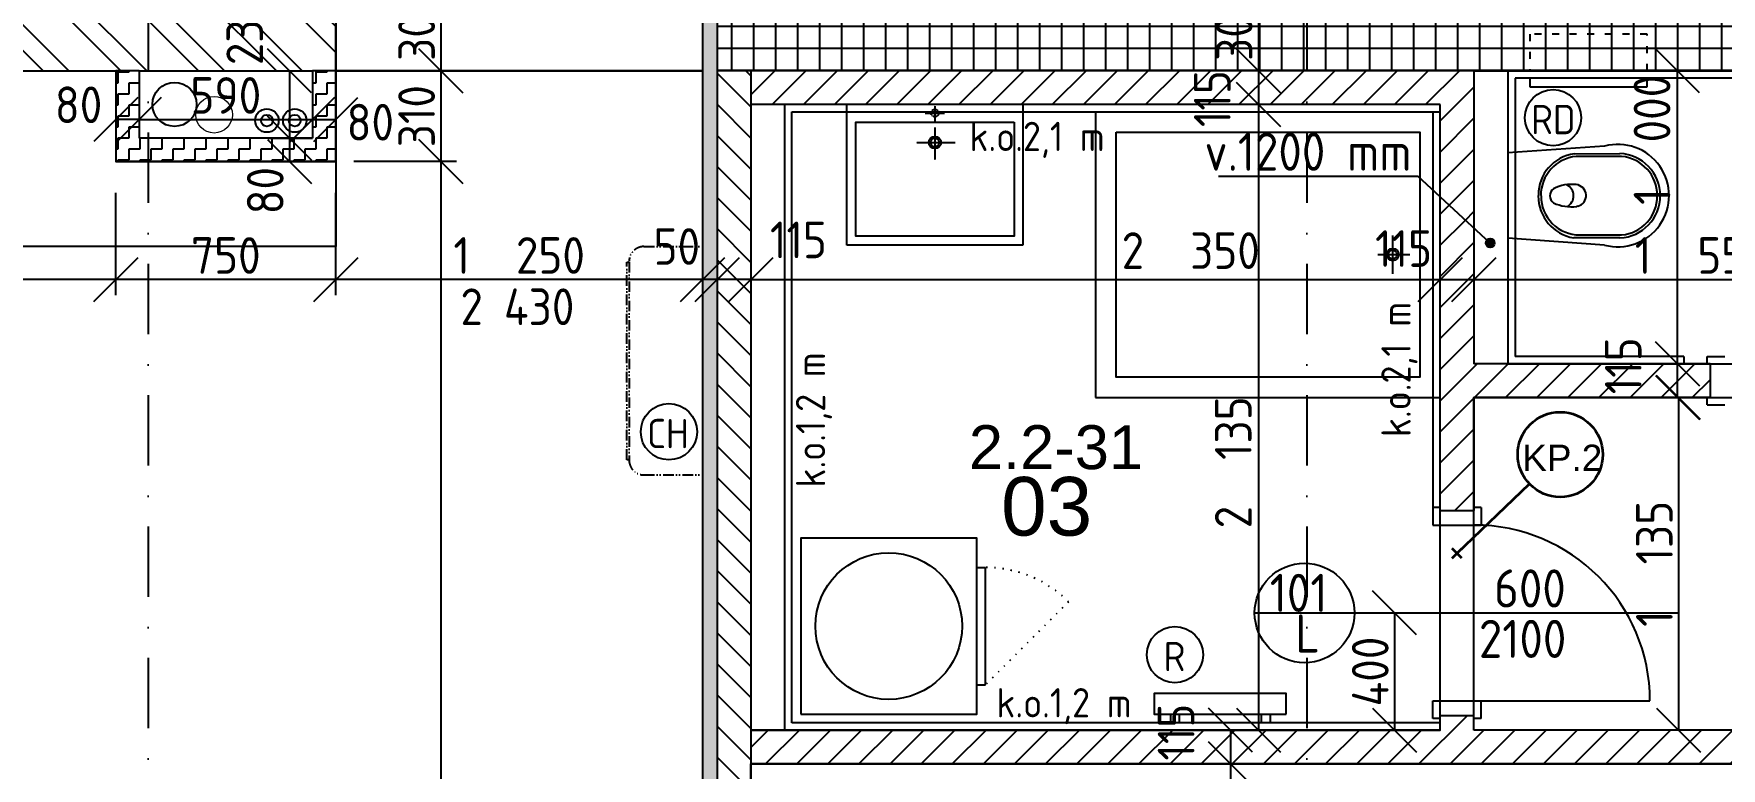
# Model space of a CAD drawing. Extents: x 4511820 to 5180432, y -1526536 to -944957.
# Drawn here: x 4985046 to 4990799, y -1254174 to -1251668 of the extents above; entities that cross this region are included whole.
import ezdxf

# ---------------------------------------------------------------- set-up
doc = ezdxf.new("R2010")
doc.units = 0
doc.header["$MEASUREMENT"] = 0
for name, pattern in [('ACAD_ISO03W100', [30, 12, -18]), ('ACAD_ISO07W100', [3.5, 0.5, -3]), ('ACAD_ISO12W100', [22, 12, -3, 0.5, -3, 0.5, -3]), ('BODKOCIARKOVANA_3', [5.6, 3, -1.3, 0, -1.3]), ('DASHED', [0.75, 0.5, -0.25])]:
    doc.linetypes.add(name, pattern=pattern)
doc.layers.get('0').update_dxf_attribs({"linetype": 'CONTINUOUS'})
doc.layers.get('Defpoints').update_dxf_attribs({"color": 61, "linetype": 'CONTINUOUS'})
for name, color, linetype in [('DVERE', 45, 'CONTINUOUS'), ('KÓTY', 4, 'CONTINUOUS'), ('MÚRY', 1, 'CONTINUOUS'), ('osi', 253, 'CONTINUOUS'), ('Plochy', 41, 'CONTINUOUS'), ('POPIS', 7, 'CONTINUOUS'), ('TENKÁ', 7, 'CONTINUOUS'), ('tzb', 153, 'CONTINUOUS'), ('Z-Kúrenie', 101, 'CONTINUOUS'), ('ZARIADENIE1', 145, 'CONTINUOUS'), ('ZARIADOVACIE', 144, 'CONTINUOUS'), ('ZZ-chladenie', 133, 'CONTINUOUS'), ('zz-vetr', 52, 'CONTINUOUS'), ('ŠRAFY', 82, 'CONTINUOUS')]:
    doc.layers.add(name, color=color, linetype=linetype)
doc.layers.add('preklady', color=74, linetype='CONTINUOUS', lineweight=35)
doc.layers.add('zz-kanal-splaskova', color=37, linetype='CONTINUOUS', lineweight=18)
doc.styles.add('ARIAL', font='arial.ttf')
doc.styles.add('STYLE1', font='isocp.shx')
doc.dimstyles.new('STANDARD-50', dxfattribs={"dimtxt": 125, "dimasz": 150, "dimexe": 10, "dimexo": 200, "dimgap": 20, "dimtad": 1, "dimdsep": 46, "dimlunit": 6, "dimtxsty": 'STYLE1', "dimblk1": 'OBLIQUE', "dimblk2": 'OBLIQUE', "dimsah": 1, "dimcen": 2.5, "dimse1": 1, "dimse2": 1, "dimadec": 0, "dimazin": 0, "dimtfac": 1, "dimtmove": 1, "dimatfit": 3, "dimldrblk": 'OBLIQUE', "dimfxl": 1, "dimtolj": 1, "dimtzin": 0, "dimarcsym": 0})
pattern_1 = [(45, (515270.5, 214751.965), (-53.0330086, 53.0330086), [])]

# ---------------------------------------------------------------- blocks, each defined once
blk = doc.blocks.new('_OBLIQUE')
at = {"color": 0, "linetype": 'ByBlock'}
blk.add_line((-0.5, -0.5), (0.5, 0.5), dxfattribs=at)
blk = doc.blocks.new('*D13934')
at = {"layer": 'Defpoints', "color": 0}
for p in [(4980571, -1251714.2), (5007401, -1259734.2), (4980571, -1261503.9)]:
    blk.add_point(p, dxfattribs=at)
at = {"layer": 'KÓTY', "color": 0, "lineweight": -2}
blk.add_line((5007401, -1261503.9), (4980571, -1261503.9), dxfattribs=at)
at = {"layer": 'KÓTY', "color": 0, "linetype": 'ByBlock', "lineweight": -2, "xscale": 150, "yscale": 150, "zscale": 150, "rotation": 180}
blk.add_blockref('_OBLIQUE', (4980571, -1261503.9), dxfattribs=at)
at = {"layer": 'KÓTY', "color": 0, "linetype": 'ByBlock', "lineweight": -2, "xscale": 150, "yscale": 150, "zscale": 150}
blk.add_blockref('_OBLIQUE', (5007401, -1261503.9), dxfattribs=at)
at = {"layer": 'KÓTY', "color": 0, "insert": (4993986, -1261421.4), "char_height": 125, "attachment_point": 5, "style": 'STYLE1'}
blk.add_mtext('\\A1;26ﾠ830', dxfattribs=at)
blk = doc.blocks.new('pračka')
at = {"layer": 'ZARIADENIE1', "color": 8, "linetype": 'ACAD_ISO07W100', "ltscale": 8}
blk.add_line((4536136.9, -1117296.3), (4536419.7, -1117579.2), dxfattribs=at)
at = {"layer": 'ZARIADENIE1', "color": 8}
for p, q in [((4536419.7, -1117579.2), (4536019.7, -1117579.2)), ((4536019.7, -1117609.2), (4536019.7, -1117579.2)), ((4536419.7, -1117609.2), (4536419.7, -1117579.2))]:
    blk.add_line(p, q, dxfattribs=at)
blk.add_lwpolyline([(4536519.7, -1118209.2), (4536519.7, -1117609.2), (4535919.7, -1117609.2), (4535919.7, -1118209.2)], close=True, dxfattribs=at)
blk.add_circle((4536219.7, -1117909.2), 250, dxfattribs=at)
at = {"layer": 'ZARIADENIE1', "color": 8, "linetype": 'ACAD_ISO07W100', "ltscale": 8}
blk.add_arc((4536419.7, -1117579.2), 400, 135, 180, dxfattribs=at)
blk = doc.blocks.new('*D30907')
at = {"layer": 'Defpoints', "color": 0}
for p in [(4989956, -1251794.2), (4991511, -1251794.2), (4991511, -1252507.1)]:
    blk.add_point(p, dxfattribs=at)
at = {"layer": 'KÓTY', "color": 0, "lineweight": -2}
blk.add_line((4989956, -1252507.1), (4991511, -1252507.1), dxfattribs=at)
at = {"layer": 'KÓTY', "color": 0, "linetype": 'ByBlock', "lineweight": -2, "xscale": 150, "yscale": 150, "zscale": 150, "rotation": 180}
blk.add_blockref('_OBLIQUE', (4989956, -1252507.1), dxfattribs=at)
at = {"layer": 'KÓTY', "color": 0, "linetype": 'ByBlock', "lineweight": -2, "xscale": 150, "yscale": 150, "zscale": 150}
blk.add_blockref('_OBLIQUE', (4991511, -1252507.1), dxfattribs=at)
at = {"layer": 'KÓTY', "color": 0, "insert": (4990733.5, -1252424.5), "char_height": 125, "attachment_point": 5, "style": 'STYLE1'}
blk.add_mtext('\\A1;1ﾠ555', dxfattribs=at)
blk = doc.blocks.new('*D30909')
at = {"layer": 'Defpoints', "color": 0}
for p in [(4989841, -1251794.2), (4987491, -1251909.2), (4989841, -1252507.1)]:
    blk.add_point(p, dxfattribs=at)
at = {"layer": 'KÓTY', "color": 0, "lineweight": -2}
blk.add_line((4987491, -1252507.1), (4989841, -1252507.1), dxfattribs=at)
at = {"layer": 'KÓTY', "color": 0, "linetype": 'ByBlock', "lineweight": -2, "xscale": 150, "yscale": 150, "zscale": 150, "rotation": 180}
blk.add_blockref('_OBLIQUE', (4987491, -1252507.1), dxfattribs=at)
at = {"layer": 'KÓTY', "color": 0, "linetype": 'ByBlock', "lineweight": -2, "xscale": 150, "yscale": 150, "zscale": 150}
blk.add_blockref('_OBLIQUE', (4989841, -1252507.1), dxfattribs=at)
at = {"layer": 'KÓTY', "color": 0, "insert": (4988990.5, -1252408), "char_height": 125, "attachment_point": 5, "style": 'STYLE1'}
blk.add_mtext('\\A1;2ﾠ350', dxfattribs=at)
blk = doc.blocks.new('*D30910')
at = {"layer": 'Defpoints', "color": 0}
for p in [(4989841, -1252507.1), (4989956, -1252507.1), (4989956, -1252507.1)]:
    blk.add_point(p, dxfattribs=at)
at = {"layer": 'KÓTY', "color": 0, "lineweight": -2}
blk.add_line((4989841, -1252507.1), (4989956, -1252507.1), dxfattribs=at)
at = {"layer": 'KÓTY', "color": 0, "linetype": 'ByBlock', "lineweight": -2, "xscale": 150, "yscale": 150, "zscale": 150, "rotation": 180}
blk.add_blockref('_OBLIQUE', (4989841, -1252507.1), dxfattribs=at)
at = {"layer": 'KÓTY', "color": 0, "linetype": 'ByBlock', "lineweight": -2, "xscale": 150, "yscale": 150, "zscale": 150}
blk.add_blockref('_OBLIQUE', (4989956, -1252507.1), dxfattribs=at)
at = {"layer": 'KÓTY', "color": 0, "insert": (4989716, -1252401), "char_height": 125, "attachment_point": 5, "style": 'STYLE1'}
blk.add_mtext('\\A1;115', dxfattribs=at)
blk = doc.blocks.new('*D30911')
at = {"layer": 'Defpoints', "color": 0}
for p in [(4987376, -1251794.2), (4987491, -1251794.2), (4987376, -1252507.1)]:
    blk.add_point(p, dxfattribs=at)
at = {"layer": 'KÓTY', "color": 0, "lineweight": -2}
blk.add_line((4987491, -1252507.1), (4987376, -1252507.1), dxfattribs=at)
at = {"layer": 'KÓTY', "color": 0, "linetype": 'ByBlock', "lineweight": -2, "xscale": 150, "yscale": 150, "zscale": 150, "rotation": 180}
blk.add_blockref('_OBLIQUE', (4987376, -1252507.1), dxfattribs=at)
at = {"layer": 'KÓTY', "color": 0, "linetype": 'ByBlock', "lineweight": -2, "xscale": 150, "yscale": 150, "zscale": 150}
blk.add_blockref('_OBLIQUE', (4987491, -1252507.1), dxfattribs=at)
at = {"layer": 'KÓTY', "color": 0, "insert": (4987653, -1252371.5), "char_height": 125, "attachment_point": 5, "style": 'STYLE1'}
blk.add_mtext('\\A1;115', dxfattribs=at)
blk = doc.blocks.new('*D30912')
at = {"layer": 'Defpoints', "color": 0}
for p in [(4987326, -1251794.2), (4987376, -1251794.2), (4987326, -1252507.1)]:
    blk.add_point(p, dxfattribs=at)
at = {"layer": 'KÓTY', "color": 0, "lineweight": -2}
blk.add_line((4987376, -1252507.1), (4987326, -1252507.1), dxfattribs=at)
at = {"layer": 'KÓTY', "color": 0, "linetype": 'ByBlock', "lineweight": -2, "xscale": 150, "yscale": 150, "zscale": 150, "rotation": 180}
blk.add_blockref('_OBLIQUE', (4987326, -1252507.1), dxfattribs=at)
at = {"layer": 'KÓTY', "color": 0, "linetype": 'ByBlock', "lineweight": -2, "xscale": 150, "yscale": 150, "zscale": 150}
blk.add_blockref('_OBLIQUE', (4987376, -1252507.1), dxfattribs=at)
at = {"layer": 'KÓTY', "color": 0, "insert": (4987238.5, -1252394), "char_height": 125, "attachment_point": 5, "style": 'STYLE1'}
blk.add_mtext('\\A1;50', dxfattribs=at)
blk = doc.blocks.new('*D30913')
at = {"layer": 'Defpoints', "color": 0}
for p in [(4987326, -1251794.2), (4986076, -1252104.2), (4986076, -1252507.1)]:
    blk.add_point(p, dxfattribs=at)
at = {"layer": 'KÓTY', "color": 0, "lineweight": -2}
blk.add_line((4987326, -1252507.1), (4986076, -1252507.1), dxfattribs=at)
at = {"layer": 'KÓTY', "color": 0, "linetype": 'ByBlock', "lineweight": -2, "xscale": 150, "yscale": 150, "zscale": 150, "rotation": 180}
blk.add_blockref('_OBLIQUE', (4986076, -1252507.1), dxfattribs=at)
at = {"layer": 'KÓTY', "color": 0, "linetype": 'ByBlock', "lineweight": -2, "xscale": 150, "yscale": 150, "zscale": 150}
blk.add_blockref('_OBLIQUE', (4987326, -1252507.1), dxfattribs=at)
at = {"layer": 'KÓTY', "color": 0, "insert": (4986701, -1252424.5), "char_height": 125, "attachment_point": 5, "style": 'STYLE1'}
blk.add_mtext('\\A1;1ﾠ250', dxfattribs=at)
blk = doc.blocks.new('*D30914')
at = {"layer": 'Defpoints', "color": 0}
for p in [(4985326, -1252104.2), (4986076, -1252104.2), (4985326, -1252507.1)]:
    blk.add_point(p, dxfattribs=at)
at = {"layer": 'KÓTY', "color": 0, "lineweight": -2}
blk.add_line((4986076, -1252507.1), (4985326, -1252507.1), dxfattribs=at)
at = {"layer": 'KÓTY', "color": 0, "linetype": 'ByBlock', "lineweight": -2, "xscale": 150, "yscale": 150, "zscale": 150, "rotation": 180}
blk.add_blockref('_OBLIQUE', (4985326, -1252507.1), dxfattribs=at)
at = {"layer": 'KÓTY', "color": 0, "linetype": 'ByBlock', "lineweight": -2, "xscale": 150, "yscale": 150, "zscale": 150}
blk.add_blockref('_OBLIQUE', (4986076, -1252507.1), dxfattribs=at)
at = {"layer": 'KÓTY', "color": 0, "insert": (4985701, -1252424.6), "char_height": 125, "attachment_point": 5, "style": 'STYLE1'}
blk.add_mtext('\\A1;750', dxfattribs=at)
blk = doc.blocks.new('*D30915')
at = {"layer": 'Defpoints', "color": 0}
for p in [(4980951, -1251794.2), (4985326, -1252104.2), (4980951, -1252507.1)]:
    blk.add_point(p, dxfattribs=at)
at = {"layer": 'KÓTY', "color": 0, "lineweight": -2}
blk.add_line((4985326, -1252507.1), (4980951, -1252507.1), dxfattribs=at)
at = {"layer": 'KÓTY', "color": 0, "linetype": 'ByBlock', "lineweight": -2, "xscale": 150, "yscale": 150, "zscale": 150, "rotation": 180}
blk.add_blockref('_OBLIQUE', (4980951, -1252507.1), dxfattribs=at)
at = {"layer": 'KÓTY', "color": 0, "linetype": 'ByBlock', "lineweight": -2, "xscale": 150, "yscale": 150, "zscale": 150}
blk.add_blockref('_OBLIQUE', (4985326, -1252507.1), dxfattribs=at)
at = {"layer": 'KÓTY', "color": 0, "insert": (4983138.5, -1252424.5), "char_height": 125, "attachment_point": 5, "style": 'STYLE1'}
blk.add_mtext('\\A1;4ﾠ375', dxfattribs=at)
blk = doc.blocks.new('*D30916')
at = {"layer": 'Defpoints', "color": 0}
for p in [(4986076, -1251494.2), (4986076, -1251794.2), (4986434, -1251794.2)]:
    blk.add_point(p, dxfattribs=at)
at = {"layer": 'KÓTY', "color": 0, "lineweight": -2}
blk.add_line((4986434, -1251494.2), (4986434, -1251794.2), dxfattribs=at)
at = {"layer": 'KÓTY', "color": 0, "linetype": 'ByBlock', "lineweight": -2, "xscale": 150, "yscale": 150, "zscale": 150}
for p, rotation in [((4986434, -1251494.2), 90), ((4986434, -1251794.2), 270)]:
    blk.add_blockref('_OBLIQUE', p, dxfattribs=dict(at, rotation=rotation))
at = {"layer": 'KÓTY', "color": 0, "insert": (4986351.5, -1251644.2), "char_height": 125, "attachment_point": 5, "rotation": 90, "style": 'STYLE1'}
blk.add_mtext('\\A1;300', dxfattribs=at)
blk = doc.blocks.new('*D30917')
at = {"layer": 'Defpoints', "color": 0}
for p in [(4986076, -1251794.2), (4986076, -1252104.2), (4986434, -1252104.2)]:
    blk.add_point(p, dxfattribs=at)
at = {"layer": 'KÓTY', "color": 0, "lineweight": -2}
blk.add_line((4986434, -1251794.2), (4986434, -1252104.2), dxfattribs=at)
at = {"layer": 'KÓTY', "color": 0, "linetype": 'ByBlock', "lineweight": -2, "xscale": 150, "yscale": 150, "zscale": 150}
for p, rotation in [((4986434, -1251794.2), 90), ((4986434, -1252104.2), 270)]:
    blk.add_blockref('_OBLIQUE', p, dxfattribs=dict(at, rotation=rotation))
at = {"layer": 'KÓTY', "color": 0, "insert": (4986351.5, -1251949.2), "char_height": 125, "attachment_point": 5, "rotation": 90, "style": 'STYLE1'}
blk.add_mtext('\\A1;310', dxfattribs=at)
blk = doc.blocks.new('*D30918')
at = {"layer": 'Defpoints', "color": 0}
for p in [(4986076, -1252104.2), (4986076, -1258104.2), (4986434, -1258104.2)]:
    blk.add_point(p, dxfattribs=at)
at = {"layer": 'KÓTY', "color": 0, "lineweight": -2}
blk.add_line((4986434, -1252104.2), (4986434, -1258104.2), dxfattribs=at)
at = {"layer": 'KÓTY', "color": 0, "linetype": 'ByBlock', "lineweight": -2, "xscale": 150, "yscale": 150, "zscale": 150}
for p, rotation in [((4986434, -1252104.2), 90), ((4986434, -1258104.2), 270)]:
    blk.add_blockref('_OBLIQUE', p, dxfattribs=dict(at, rotation=rotation))
at = {"layer": 'KÓTY', "color": 0, "insert": (4986351.5, -1255104.2), "char_height": 125, "attachment_point": 5, "rotation": 90, "style": 'STYLE1'}
blk.add_mtext('\\A1;6ﾠ000', dxfattribs=at)
blk = doc.blocks.new('*D30919')
at = {"layer": 'Defpoints', "color": 0}
for p in [(4989841, -1253644.2), (4989685, -1254044.2), (4989841, -1254044.2)]:
    blk.add_point(p, dxfattribs=at)
at = {"layer": 'KÓTY', "color": 0, "lineweight": -2}
blk.add_line((4989685, -1253644.2), (4989685, -1254044.2), dxfattribs=at)
at = {"layer": 'KÓTY', "color": 0, "linetype": 'ByBlock', "lineweight": -2, "xscale": 150, "yscale": 150, "zscale": 150}
for p, rotation in [((4989685, -1253644.2), 90), ((4989685, -1254044.2), 270)]:
    blk.add_blockref('_OBLIQUE', p, dxfattribs=dict(at, rotation=rotation))
at = {"layer": 'KÓTY', "color": 0, "insert": (4989602.5, -1253844.2), "char_height": 125, "attachment_point": 5, "rotation": 90, "style": 'STYLE1'}
blk.add_mtext('\\A1;400', dxfattribs=at)
blk = doc.blocks.new('*D30920')
at = {"layer": 'Defpoints', "color": 0}
for p in [(4987586.5, -1251909.2), (4987586.5, -1254044.2), (4989221, -1254044.2)]:
    blk.add_point(p, dxfattribs=at)
at = {"layer": 'KÓTY', "color": 0, "lineweight": -2}
blk.add_line((4989221, -1251909.2), (4989221, -1254044.2), dxfattribs=at)
at = {"layer": 'KÓTY', "color": 0, "linetype": 'ByBlock', "lineweight": -2, "xscale": 150, "yscale": 150, "zscale": 150}
for p, rotation in [((4989221, -1251909.2), 90), ((4989221, -1254044.2), 270)]:
    blk.add_blockref('_OBLIQUE', p, dxfattribs=dict(at, rotation=rotation))
at = {"layer": 'KÓTY', "color": 0, "insert": (4989135.5, -1253130.5), "char_height": 125, "attachment_point": 5, "rotation": 90, "style": 'STYLE1'}
blk.add_mtext('\\A1;2ﾠ135', dxfattribs=at)
blk = doc.blocks.new('*D30921')
at = {"layer": 'Defpoints', "color": 0}
for p in [(4989125.5, -1254044.2), (4989125.5, -1254159.2), (4989125.5, -1254159.2)]:
    blk.add_point(p, dxfattribs=at)
at = {"layer": 'KÓTY', "color": 0, "lineweight": -2}
blk.add_line((4989125.5, -1254044.2), (4989125.5, -1254159.2), dxfattribs=at)
at = {"layer": 'KÓTY', "color": 0, "linetype": 'ByBlock', "lineweight": -2, "xscale": 150, "yscale": 150, "zscale": 150}
for p, rotation in [((4989125.5, -1254044.2), 90), ((4989125.5, -1254159.2), 270)]:
    blk.add_blockref('_OBLIQUE', p, dxfattribs=dict(at, rotation=rotation))
at = {"layer": 'KÓTY', "color": 0, "insert": (4988940.5, -1254051), "char_height": 125, "attachment_point": 5, "rotation": 90, "style": 'STYLE1'}
blk.add_mtext('\\A1;115', dxfattribs=at)
blk = doc.blocks.new('*D30922')
at = {"layer": 'Defpoints', "color": 0}
for p in [(4987491, -1254159.2), (4987531, -1258104.2), (4989125.5, -1258104.2)]:
    blk.add_point(p, dxfattribs=at)
at = {"layer": 'KÓTY', "color": 0, "lineweight": -2}
blk.add_line((4989125.5, -1254159.2), (4989125.5, -1258104.2), dxfattribs=at)
at = {"layer": 'KÓTY', "color": 0, "linetype": 'ByBlock', "lineweight": -2, "xscale": 150, "yscale": 150, "zscale": 150}
for p, rotation in [((4989125.5, -1254159.2), 90), ((4989125.5, -1258104.2), 270)]:
    blk.add_blockref('_OBLIQUE', p, dxfattribs=dict(at, rotation=rotation))
at = {"layer": 'KÓTY', "color": 0, "insert": (4989043, -1256131.7), "char_height": 125, "attachment_point": 5, "rotation": 90, "style": 'STYLE1'}
blk.add_mtext('\\A1;3ﾠ945', dxfattribs=at)
blk = doc.blocks.new('*D30924')
at = {"layer": 'Defpoints', "color": 0}
for p in [(4990761, -1252909.2), (4990653.5, -1254044.2), (4990761, -1254044.2)]:
    blk.add_point(p, dxfattribs=at)
at = {"layer": 'KÓTY', "color": 0, "lineweight": -2}
blk.add_line((4990653.5, -1252909.2), (4990653.5, -1254044.2), dxfattribs=at)
at = {"layer": 'KÓTY', "color": 0, "linetype": 'ByBlock', "lineweight": -2, "xscale": 150, "yscale": 150, "zscale": 150}
for p, rotation in [((4990653.5, -1252909.2), 90), ((4990653.5, -1254044.2), 270)]:
    blk.add_blockref('_OBLIQUE', p, dxfattribs=dict(at, rotation=rotation))
at = {"layer": 'KÓTY', "color": 0, "insert": (4990571, -1253476.7), "char_height": 125, "attachment_point": 5, "rotation": 90, "style": 'STYLE1'}
blk.add_mtext('\\A1;1ﾠ135', dxfattribs=at)
blk = doc.blocks.new('*D30925')
at = {"layer": 'Defpoints', "color": 0}
for p in [(4990649.7, -1252794.2), (4990761, -1252794.2), (4990761, -1252909.2)]:
    blk.add_point(p, dxfattribs=at)
at = {"layer": 'KÓTY', "color": 0, "lineweight": -2}
blk.add_line((4990649.7, -1252909.2), (4990649.7, -1252794.2), dxfattribs=at)
at = {"layer": 'KÓTY', "color": 0, "linetype": 'ByBlock', "lineweight": -2, "xscale": 150, "yscale": 150, "zscale": 150}
for p, rotation in [((4990649.7, -1252794.2), 90), ((4990649.7, -1252909.2), 270)]:
    blk.add_blockref('_OBLIQUE', p, dxfattribs=dict(at, rotation=rotation))
at = {"layer": 'KÓTY', "color": 0, "insert": (4990464.7, -1252801), "char_height": 125, "attachment_point": 5, "rotation": 90, "style": 'STYLE1'}
blk.add_mtext('\\A1;115', dxfattribs=at)
blk = doc.blocks.new('*D30926')
at = {"layer": 'Defpoints', "color": 0}
for p in [(4990649.7, -1251794.2), (4990761, -1251794.2), (4990761, -1252794.2)]:
    blk.add_point(p, dxfattribs=at)
at = {"layer": 'KÓTY', "color": 0, "lineweight": -2}
blk.add_line((4990649.7, -1252794.2), (4990649.7, -1251794.2), dxfattribs=at)
at = {"layer": 'KÓTY', "color": 0, "linetype": 'ByBlock', "lineweight": -2, "xscale": 150, "yscale": 150, "zscale": 150}
for p, rotation in [((4990649.7, -1251794.2), 90), ((4990649.7, -1252794.2), 270)]:
    blk.add_blockref('_OBLIQUE', p, dxfattribs=dict(at, rotation=rotation))
at = {"layer": 'KÓTY', "color": 0, "insert": (4990563, -1252030), "char_height": 125, "attachment_point": 5, "rotation": 90, "style": 'STYLE1'}
blk.add_mtext('\\A1;1ﾠ000', dxfattribs=at)
blk = doc.blocks.new('*D30927')
at = {"layer": 'Defpoints', "color": 0}
for p in [(4987491, -1254159.2), (4991626, -1254159.2), (4991626, -1254737.5)]:
    blk.add_point(p, dxfattribs=at)
at = {"layer": 'KÓTY', "color": 0, "lineweight": -2}
blk.add_line((4987491, -1254737.5), (4991626, -1254737.5), dxfattribs=at)
at = {"layer": 'KÓTY', "color": 0, "linetype": 'ByBlock', "lineweight": -2, "xscale": 150, "yscale": 150, "zscale": 150, "rotation": 180}
blk.add_blockref('_OBLIQUE', (4987491, -1254737.5), dxfattribs=at)
at = {"layer": 'KÓTY', "color": 0, "linetype": 'ByBlock', "lineweight": -2, "xscale": 150, "yscale": 150, "zscale": 150}
blk.add_blockref('_OBLIQUE', (4991626, -1254737.5), dxfattribs=at)
at = {"layer": 'KÓTY', "color": 0, "insert": (4989558.5, -1254655), "char_height": 125, "attachment_point": 5, "style": 'STYLE1'}
blk.add_mtext('\\A1;4ﾠ135', dxfattribs=at)
blk = doc.blocks.new('*D30940')
at = {"layer": 'Defpoints', "color": 0}
for p in [(4985996, -1251794.2), (4985918, -1252024.2), (4985996, -1252024.2)]:
    blk.add_point(p, dxfattribs=at)
at = {"layer": 'KÓTY', "color": 0, "lineweight": -2}
blk.add_line((4985918, -1251794.2), (4985918, -1252024.2), dxfattribs=at)
at = {"layer": 'KÓTY', "color": 0, "linetype": 'ByBlock', "lineweight": -2, "xscale": 150, "yscale": 150, "zscale": 150}
for p, rotation in [((4985918, -1251794.2), 90), ((4985918, -1252024.2), 270)]:
    blk.add_blockref('_OBLIQUE', p, dxfattribs=dict(at, rotation=rotation))
at = {"layer": 'KÓTY', "color": 0, "insert": (4985765.5, -1251659), "char_height": 125, "attachment_point": 5, "rotation": 90, "style": 'STYLE1'}
blk.add_mtext('\\A1;230', dxfattribs=at)
blk = doc.blocks.new('*D30941')
at = {"layer": 'Defpoints', "color": 0}
for p in [(4985996, -1252024.2), (4985918, -1252104.2), (4985996, -1252104.2)]:
    blk.add_point(p, dxfattribs=at)
at = {"layer": 'KÓTY', "color": 0, "lineweight": -2}
blk.add_line((4985918, -1252024.2), (4985918, -1252104.2), dxfattribs=at)
at = {"layer": 'KÓTY', "color": 0, "linetype": 'ByBlock', "lineweight": -2, "xscale": 150, "yscale": 150, "zscale": 150}
for p, rotation in [((4985918, -1252024.2), 90), ((4985918, -1252104.2), 270)]:
    blk.add_blockref('_OBLIQUE', p, dxfattribs=dict(at, rotation=rotation))
at = {"layer": 'KÓTY', "color": 0, "insert": (4985835.5, -1252203.5), "char_height": 125, "attachment_point": 5, "rotation": 90, "style": 'STYLE1'}
blk.add_mtext('\\A1;80', dxfattribs=at)
blk = doc.blocks.new('*D30942')
at = {"layer": 'Defpoints', "color": 0}
for p in [(4985406, -1251794.2), (4985996, -1251794.2), (4985996, -1251961)]:
    blk.add_point(p, dxfattribs=at)
at = {"layer": 'KÓTY', "color": 0, "lineweight": -2}
blk.add_line((4985406, -1251961), (4985996, -1251961), dxfattribs=at)
at = {"layer": 'KÓTY', "color": 0, "linetype": 'ByBlock', "lineweight": -2, "xscale": 150, "yscale": 150, "zscale": 150, "rotation": 180}
blk.add_blockref('_OBLIQUE', (4985406, -1251961), dxfattribs=at)
at = {"layer": 'KÓTY', "color": 0, "linetype": 'ByBlock', "lineweight": -2, "xscale": 150, "yscale": 150, "zscale": 150}
blk.add_blockref('_OBLIQUE', (4985996, -1251961), dxfattribs=at)
at = {"layer": 'KÓTY', "color": 0, "insert": (4985701, -1251878.5), "char_height": 125, "attachment_point": 5, "style": 'STYLE1'}
blk.add_mtext('\\A1;590', dxfattribs=at)
blk = doc.blocks.new('*D30943')
at = {"layer": 'Defpoints', "color": 0}
for p in [(4985996, -1251794.2), (4986076, -1251794.2), (4986076, -1251961)]:
    blk.add_point(p, dxfattribs=at)
at = {"layer": 'KÓTY', "color": 0, "lineweight": -2}
blk.add_line((4985996, -1251961), (4986076, -1251961), dxfattribs=at)
at = {"layer": 'KÓTY', "color": 0, "linetype": 'ByBlock', "lineweight": -2, "xscale": 150, "yscale": 150, "zscale": 150, "rotation": 180}
blk.add_blockref('_OBLIQUE', (4985996, -1251961), dxfattribs=at)
at = {"layer": 'KÓTY', "color": 0, "linetype": 'ByBlock', "lineweight": -2, "xscale": 150, "yscale": 150, "zscale": 150}
blk.add_blockref('_OBLIQUE', (4986076, -1251961), dxfattribs=at)
at = {"layer": 'KÓTY', "color": 0, "insert": (4986193.5, -1251970), "char_height": 125, "attachment_point": 5, "style": 'STYLE1'}
blk.add_mtext('\\A1;80', dxfattribs=at)
blk = doc.blocks.new('*D30944')
at = {"layer": 'Defpoints', "color": 0}
for p in [(4985326, -1251794.2), (4985406, -1251794.2), (4985326, -1251961)]:
    blk.add_point(p, dxfattribs=at)
at = {"layer": 'KÓTY', "color": 0, "lineweight": -2}
blk.add_line((4985406, -1251961), (4985326, -1251961), dxfattribs=at)
at = {"layer": 'KÓTY', "color": 0, "linetype": 'ByBlock', "lineweight": -2, "xscale": 150, "yscale": 150, "zscale": 150, "rotation": 180}
blk.add_blockref('_OBLIQUE', (4985326, -1251961), dxfattribs=at)
at = {"layer": 'KÓTY', "color": 0, "linetype": 'ByBlock', "lineweight": -2, "xscale": 150, "yscale": 150, "zscale": 150}
blk.add_blockref('_OBLIQUE', (4985406, -1251961), dxfattribs=at)
at = {"layer": 'KÓTY', "color": 0, "insert": (4985199, -1251910.5), "char_height": 125, "attachment_point": 5, "style": 'STYLE1'}
blk.add_mtext('\\A1;80', dxfattribs=at)
blk = doc.blocks.new('*D30997')
at = {"layer": 'Defpoints', "color": 0}
for p in [(4990153.5, -1251794.2), (4989221, -1251909.2), (4990153.5, -1251909.2)]:
    blk.add_point(p, dxfattribs=at)
at = {"layer": 'KÓTY', "color": 0, "lineweight": -2}
blk.add_line((4989221, -1251794.2), (4989221, -1251909.2), dxfattribs=at)
at = {"layer": 'KÓTY', "color": 0, "linetype": 'ByBlock', "lineweight": -2, "xscale": 150, "yscale": 150, "zscale": 150}
for p, rotation in [((4989221, -1251794.2), 90), ((4989221, -1251909.2), 270)]:
    blk.add_blockref('_OBLIQUE', p, dxfattribs=dict(at, rotation=rotation))
at = {"layer": 'KÓTY', "color": 0, "insert": (4989064, -1251889.5), "char_height": 125, "attachment_point": 5, "rotation": 90, "style": 'STYLE1'}
blk.add_mtext('\\A1;115', dxfattribs=at)
blk = doc.blocks.new('*D31021')
at = {"layer": 'Defpoints', "color": 0}
for p in [(4989221, -1251494.2), (4989221, -1251794.2), (4989221, -1251794.2)]:
    blk.add_point(p, dxfattribs=at)
at = {"layer": 'KÓTY', "color": 0, "lineweight": -2}
blk.add_line((4989221, -1251494.2), (4989221, -1251794.2), dxfattribs=at)
at = {"layer": 'KÓTY', "color": 0, "linetype": 'ByBlock', "lineweight": -2, "xscale": 150, "yscale": 150, "zscale": 150}
for p, rotation in [((4989221, -1251494.2), 90), ((4989221, -1251794.2), 270)]:
    blk.add_blockref('_OBLIQUE', p, dxfattribs=dict(at, rotation=rotation))
at = {"layer": 'KÓTY', "color": 0, "insert": (4989138.5, -1251644.2), "char_height": 125, "attachment_point": 5, "rotation": 90, "style": 'STYLE1'}
blk.add_mtext('\\A1;300', dxfattribs=at)
blk = doc.blocks.new('chlj3')
at = {"layer": 'ZZ-chladenie', "linetype": 'ACAD_ISO12W100', "ltscale": 3}
for p, q in [((5005195.8, -1151691.8), (5005395.8, -1151691.8)), ((5005195.8, -1152470.8), (5005395.8, -1152470.8))]:
    blk.add_line(p, q, dxfattribs=at)
blk.add_lwpolyline([(5005145.8, -1152419.2), (5005138.4, -1152419.2), (5005138.4, -1151744.5), (5005145.8, -1151744.5)], close=True, dxfattribs=at)
for centre, start, end in [((5005195.8, -1151741.8), 90, 180), ((5005195.8, -1152420.8), 180, 270)]:
    blk.add_arc(centre, 50, start, end, dxfattribs=at)

msp = doc.modelspace()

# ---------------------------------------------------------------- hatches: boundary and pattern name
at = {"layer": 'KÓTY'}
h = msp.add_hatch(color=256, dxfattribs=at)
h.dxf.hatch_style = 1
h.paths.add_polyline_path([(4990011.5, -1252397.035, 0.65381715), (4990022.522, -1252371.861, 1.52947961)])
at = {"layer": 'ŠRAFY'}
h = msp.add_hatch(dxfattribs=at)
h.set_pattern_fill('ANSI32', color=256, scale=500, angle=90)
h.set_pattern_definition([(135, (515810.9, -44587.94), (-132.5825215, -132.5825215), []), (135, (515810.9, -44499.55), (-132.5825215, -132.5825215), [])])
h.paths.add_polyline_path([(4986076, -1251794.226), (4986076, -1251494.226), (4985961, -1251494.226), (4980951, -1251494.226), (4980951, -1251794.226), (4985326, -1251794.226), (4985406, -1251794.226), (4985996, -1251794.226)])
h = msp.add_hatch(dxfattribs=at)
h.set_pattern_fill('DOTS', color=256, scale=250, angle=90)
h.set_pattern_definition([(90, (-71441.844, -112920.035), (-15.625, 7.8125), [0, -15.625])])
h.paths.add_polyline_path([(4987376, -1258104.226), (4987376, -1251494.226), (4987326, -1251494.226), (4987326, -1258104.226)])
at = {"layer": 'ŠRAFY', "ltscale": 0.25}
h = msp.add_hatch(dxfattribs=at)
h.set_pattern_fill('ANSI37', color=256, scale=600, angle=45)
h.set_pattern_definition([(90, (-3307273.674, 579782.7), (-75, 1e-14), []), (180, (-3307273.674, 579782.7), (-1e-14, -75), [])])
h.paths.add_polyline_path([(4990116, -1251494.226), (4988246, -1251494.226), (4988081, -1251494.226), (4987376, -1251494.226), (4987376, -1251794.226), (4987491, -1251794.226), (4989841, -1251794.226), (4989956, -1251794.226), (4991511, -1251794.226), (4991626, -1251794.226), (4991626, -1251609.226), (4991626, -1251494.226), (4990196, -1251494.226)])
h = msp.add_hatch(dxfattribs=at)
h.set_pattern_fill('ZIGZAG', color=256, scale=300, style=0)
h.set_pattern_definition([(0, (-68841.5, 214751.965), (37.5, 37.5), [37.5, -37.5]), (90, (-68804, 214751.965), (-37.5, 37.5), [37.5, -37.5])])
h.paths.add_polyline_path([(4985996, -1251794.226), (4985996, -1252024.226), (4985406, -1252024.226), (4985406, -1251794.226), (4985326, -1251794.226), (4985326, -1252104.226), (4986076, -1252104.226), (4986076, -1251794.226)])
h = msp.add_hatch(dxfattribs=at)
h.set_pattern_fill('ANSI31', color=256, scale=600, angle=90, style=0)
h.set_pattern_definition([(135, (-2976355.03, 109742.89), (-53.0330086, -53.0330086), [])])
h.paths.add_polyline_path([(4987491, -1258104.226), (4987491, -1254159.226), (4987491, -1254044.226), (4987491, -1251909.226), (4987491, -1251794.226), (4987376, -1251794.226), (4987376, -1258104.226)])
h = msp.add_hatch(dxfattribs=at)
h.set_pattern_fill('ANSI31', color=256, scale=600, style=0)
h.set_pattern_definition(pattern_1)
h.paths.add_polyline_path([(4989956, -1252330.804), (4989956, -1251794.226), (4989841, -1251794.226), (4987491, -1251794.226), (4987491, -1251909.226), (4989841, -1251909.226), (4989841, -1252224.65)])
h.paths.add_polyline_path([(4988939, -1252008.285), (4988939, -1251770.785), (4989189, -1251770.785), (4989189, -1252008.285)], flags=9)
h = msp.add_hatch(dxfattribs=at)
h.set_pattern_fill('ANSI31', color=256, scale=600, style=0)
h.set_pattern_definition(pattern_1)
h.paths.add_polyline_path([(4989841, -1252224.65), (4989841, -1253294.226), (4989956, -1253294.226), (4989956, -1252909.226), (4990761, -1252909.226), (4990761, -1252794.226), (4989956, -1252794.226), (4989956, -1252330.804)])
h.paths.add_polyline_path([(4990339.75, -1252919.726), (4990339.75, -1252682.226), (4990589.75, -1252682.226), (4990589.75, -1252919.726)], flags=9)
h = msp.add_hatch(dxfattribs=at)
h.set_pattern_fill('ANSI31', color=256, scale=600, style=0)
h.set_pattern_definition(pattern_1)
h.paths.add_polyline_path([(4987491, -1254159.226), (4991626, -1254159.226), (4991626, -1254044.226), (4989956, -1254044.226), (4989956, -1253994.226), (4989841, -1253994.226), (4989841, -1254044.226), (4987491, -1254044.226)])

# ---------------------------------------------------------------- linework, layer by layer
at = {"layer": 'DVERE', "ltscale": 0.25}
for p, q in [((4990751, -1252769.226), (4990811, -1252769.226)), ((4990751, -1252794.226), (4990751, -1252769.226)), ((4990751, -1252934.226), (4990751, -1252909.226)), ((4990751, -1252934.226), (4990811, -1252934.226)), ((4989841, -1253284.226), (4989816, -1253284.226)), ((4989816, -1253284.226), (4989816, -1253344.226)), ((4989981, -1253284.226), (4989956, -1253284.226)), ((4989981, -1253284.226), (4989981, -1253344.226)), ((4989816, -1253344.226), (4989981, -1253344.226)), ((4989841, -1253944.226), (4989841, -1253344.226)), ((4989956, -1253944.226), (4989956, -1253344.226)), ((4989208.344, -1253644.226), (4989548.344, -1253644.226)), ((4989548.344, -1253644.226), (4990653, -1253644.226)), ((4989816, -1253944.226), (4989981, -1253944.226)), ((4989816, -1254004.226), (4989816, -1253944.226)), ((4989841, -1253944.226), (4989986, -1253944.226)), ((4989956, -1253944.226), (4990556, -1253944.226)), ((4989981, -1254004.226), (4989981, -1253944.226)), ((4989841, -1254004.226), (4989816, -1254004.226)), ((4989981, -1254004.226), (4989956, -1254004.226))]:
    msp.add_line(p, q, dxfattribs=at)
msp.add_circle((4989378.344, -1253644.226), 170, dxfattribs=at)
msp.add_arc((4989956, -1253944.226), 600, 0, 90, dxfattribs=at)
at = {"layer": 'KÓTY', "ltscale": 25}
for p, q in [((4986487.403, -1252104.226), (4986137.403, -1252104.226)), ((4985326, -1252560.457), (4985326, -1252210.457)), ((4986076, -1252560.457), (4986076, -1252210.457))]:
    msp.add_line(p, q, dxfattribs=at)
at = {"layer": 'KÓTY'}
for p in [(4989085, -1252154.035), (4990011.5, -1252382.035)]:
    msp.add_line(p, (4989764.5, -1252154.035), dxfattribs=at)
msp.add_circle((4990011.5, -1252382.035), 15, dxfattribs=at)
at = {"layer": 'MÚRY'}
for p, q in [((4986076, -1249994.226), (4986076, -1252104.226)), ((4987326, -1251494.226), (4987326, -1258104.226)), ((4980951, -1251794.226), (4985326, -1251794.226)), ((4985326, -1251794.226), (4985326, -1252104.226)), ((4985406, -1251794.226), (4985996, -1251794.226)), ((4985406, -1251794.226), (4985406, -1252024.226)), ((4985996, -1251794.226), (4985996, -1252024.226)), ((4989956, -1251794.226), (4991511, -1251794.226)), ((4985996, -1252024.226), (4985406, -1252024.226)), ((4985846, -1252024.226), (4985996, -1252024.226)), ((4986076, -1252104.226), (4985326, -1252104.226)), ((4989956, -1252909.226), (4989956, -1253294.226)), ((4991626, -1254044.226), (4989956, -1254044.226)), ((4987491, -1254159.226), (4987491, -1258104.226)), ((4991626, -1254159.226), (4987491, -1254159.226))]:
    msp.add_line(p, q, dxfattribs=at)
at = {"layer": 'MÚRY', "ltscale": 0.25}
for p, q in [((4989956, -1251794.226), (4989956, -1252794.226)), ((4987491, -1251909.226), (4987491, -1254044.226)), ((4989841, -1251909.226), (4987491, -1251909.226)), ((4989841, -1253294.226), (4989841, -1251909.226)), ((4990761, -1252794.226), (4989956, -1252794.226)), ((4990761, -1252794.226), (4990761, -1252909.226)), ((4990761, -1252909.226), (4989956, -1252909.226)), ((4989841, -1253294.226), (4989956, -1253294.226)), ((4989841, -1254044.226), (4987491, -1254044.226)), ((4989841, -1254044.226), (4989841, -1253994.226)), ((4989841, -1253994.226), (4989956, -1253994.226)), ((4989956, -1254044.226), (4989956, -1253994.226))]:
    msp.add_line(p, q, dxfattribs=at)
at = {"layer": 'osi', "linetype": 'BODKOCIARKOVANA_3', "ltscale": 80}
for p, q in [((4985436, -1223327.035), (4985436, -1260844.226)), ((4989386, -1223327.035), (4989386, -1260844.226))]:
    msp.add_line(p, q, dxfattribs=at)
at = {"layer": 'Plochy'}
for points in [[(4988081, -1251494.226), (4987326, -1251494.226), (4987326, -1251794.226), (4986076, -1251794.226), (4986076, -1248224.226), (4985211, -1248224.226), (4985211, -1247184.226), (4988081, -1247184.226), (4988081, -1249434.226), (4987446, -1249434.226), (4987446, -1249559.226), (4988081, -1249559.226)], [(4980951, -1258104.226), (4980951, -1251794.226), (4985326, -1251794.226), (4985326, -1252104.226), (4986076, -1252104.226), (4986076, -1251794.226), (4987326, -1251794.226), (4987326, -1258104.226)], [(4989956, -1254044.226), (4989956, -1252909.226), (4991626, -1252909.226), (4991626, -1251794.226), (4993871, -1251794.226), (4993871, -1254044.226), (4993221, -1254044.226), (4993221, -1254159.226), (4991626, -1254159.226), (4991626, -1254044.226)], [(4991511, -1251794.226), (4990071, -1251794.226), (4990071, -1252794.226), (4991511, -1252794.226)], [(4989841, -1251909.226), (4987491, -1251909.226), (4987491, -1254044.226), (4989841, -1254044.226)], [(4987491, -1254159.226), (4993871, -1254159.226), (4993871, -1255559.226), (4993561, -1255559.226), (4993561, -1256159.226), (4993871, -1256159.226), (4993871, -1258104.226), (4987531, -1258104.226), (4987491, -1258104.226)]]:
    msp.add_lwpolyline(points, close=True, dxfattribs=at)
at = {"layer": 'preklady'}
for p, q in [((4989898.5, -1253440.535), (4990145.305, -1253204.045)), ((4989881.882, -1253457.151), (4989915.116, -1253423.917)), ((4989915.117, -1253457.152), (4989881.883, -1253423.918))]:
    msp.add_line(p, q, dxfattribs=at)
at = {"layer": 'preklady', "ltscale": 0.25}
msp.add_circle((4990250, -1253103.726), 145, dxfattribs=at)
at = {"layer": 'TENKÁ'}
for p, q in [((4987376, -1251494.226), (4987376, -1258104.226)), ((4985406, -1251794.226), (4985326, -1251794.226)), ((4986076, -1251794.226), (4985996, -1251794.226)), ((4987491, -1251794.226), (4987376, -1251794.226)), ((4987491, -1251794.226), (4987491, -1251909.226)), ((4989956, -1251794.226), (4989841, -1251794.226)), ((4987606, -1251909.226), (4987606, -1254044.226)), ((4987631, -1251934.226), (4989841, -1251934.226)), ((4987491, -1254044.226), (4987491, -1254159.226))]:
    msp.add_line(p, q, dxfattribs=at)
at = {"layer": 'TENKÁ', "linetype": 'ACAD_ISO12W100', "ltscale": 10}
msp.add_line((4987326, -1251794.226), (4986076, -1251794.226), dxfattribs=at)
at = {"layer": 'TENKÁ', "ltscale": 0.25}
for p, q in [((4989841, -1251794.226), (4987491, -1251794.226)), ((4990071, -1251794.226), (4990071, -1252794.226)), ((4991486, -1251819.226), (4990096, -1251819.226)), ((4990096, -1251819.226), (4990096, -1252769.226)), ((4987631, -1254019.226), (4987631, -1251934.226)), ((4988666, -1251934.226), (4988666, -1252909.226)), ((4989816, -1251934.226), (4989816, -1253284.226)), ((4990671, -1252769.226), (4990096, -1252769.226)), ((4990671, -1252769.226), (4990671, -1252794.226)), ((4988666, -1252909.226), (4989841, -1252909.226)), ((4989401, -1254019.226), (4987631, -1254019.226)), ((4989841, -1254019.226), (4987646, -1254019.226))]:
    msp.add_line(p, q, dxfattribs=at)
at = {"layer": 'tzb', "linetype": 'ACAD_ISO03W100', "ltscale": 2}
for p, q in [((4990546, -1251669.226), (4990146, -1251669.226)), ((4990146, -1251669.226), (4990146, -1251794.226)), ((4990546, -1251794.226), (4990546, -1251669.226))]:
    msp.add_line(p, q, dxfattribs=at)
at = {"layer": 'tzb'}
for p, q in [((4990146, -1251819.226), (4990146, -1251849.226)), ((4990146, -1251849.226), (4990546, -1251849.226)), ((4990546, -1251849.226), (4990546, -1251819.226))]:
    msp.add_line(p, q, dxfattribs=at)
msp.add_circle((4990225.579, -1251954.51), 96, dxfattribs=at)
at = {"layer": 'Z-Kúrenie', "linetype": 'Continuous'}
for p, q in [((4988921, -1253989.226), (4988921, -1254019.226)), ((4988951, -1253989.226), (4988951, -1254019.226)), ((4989231, -1253989.226), (4989231, -1254019.226)), ((4989261, -1253989.226), (4989261, -1254019.226))]:
    msp.add_line(p, q, dxfattribs=at)
msp.add_lwpolyline([(4989316, -1253989.226), (4989316, -1253919.226), (4988866, -1253919.226), (4988866, -1253989.226)], close=True, dxfattribs=at)
at = {"layer": 'Z-Kúrenie'}
for centre, radius in [((4985841, -1251964.226), 40), ((4985841, -1251964.226), 20), ((4985936, -1251964.226), 40), ((4985936, -1251964.226), 20)]:
    msp.add_circle(centre, radius, dxfattribs=at)
at = {"layer": 'Z-Kúrenie', "linetype": 'Continuous'}
msp.add_circle((4988936.629, -1253786.593), 96, dxfattribs=at)
at = {"layer": 'ZARIADENIE1', "color": 8, "ltscale": 0.25}
for p, q in [((4986076, -1252104.226), (4986076, -1252394.226)), ((4986076, -1252394.226), (4980951, -1252394.226))]:
    msp.add_line(p, q, dxfattribs=at)
at = {"layer": 'ZARIADOVACIE', "ltscale": 0.25}
for p, q in [((4987818.5, -1252389.226), (4987818.5, -1251909.226)), ((4988418.5, -1251909.226), (4988418.5, -1252389.226)), ((4988418.5, -1252389.226), (4987818.5, -1252389.226))]:
    msp.add_line(p, q, dxfattribs=at)
at = {"layer": 'ZARIADOVACIE', "linetype": 'DASHED'}
for p, q in [((4988118.5, -1251913.927), (4988118.5, -1251965.961)), ((4988085.637, -1251938.574), (4988151.363, -1251938.574)), ((4988118.5, -1251988.333), (4988118.5, -1252097.878)), ((4988055.512, -1252038.997), (4988186.965, -1252038.997)), ((4989678.619, -1252355.999), (4989678.619, -1252487.453)), ((4989627.955, -1252421.726), (4989737.5, -1252421.726))]:
    msp.add_line(p, q, dxfattribs=at)
at = {"layer": 'ZARIADOVACIE'}
for p, q in [((4990400.998, -1252051.503), (4990071, -1252074.579)), ((4990298.134, -1252077.772), (4990453.29, -1252076.645)), ((4990459.464, -1252086.669), (4990304.803, -1252086.669)), ((4990400.999, -1252389.129), (4990071, -1252366.054)), ((4990453.29, -1252364.534), (4990295.881, -1252364.534)), ((4990316.642, -1252354.679), (4990459.464, -1252354.679))]:
    msp.add_line(p, q, dxfattribs=at)
at = {"layer": 'ZARIADOVACIE', "linetype": 'Continuous'}
for p, q in [((4990175.88, -1252218.618), (4990175.316, -1252221.435)), ((4990183.968, -1252220.316), (4990184.79, -1252221.212)), ((4990309.998, -1252256.881), (4990306.288, -1252257.042))]:
    msp.add_line(p, q, dxfattribs=at)
at = {"layer": 'ZARIADOVACIE', "ltscale": 0.25}
msp.add_lwpolyline([(4988388.5, -1251969.226), (4988388.5, -1252359.226), (4987848.5, -1252359.226), (4987848.5, -1251969.226)], close=True, dxfattribs=at)
msp.add_lwpolyline([(4988388.5, -1251969.226), (4988388.5, -1252359.226), (4987848.5, -1252359.226), (4987848.5, -1251969.226)], close=True, dxfattribs=at)
at = {"layer": 'ZARIADOVACIE', "linetype": 'Continuous'}
msp.add_lwpolyline([(4988736, -1252004.226), (4989771, -1252004.226), (4989771, -1252839.226), (4988736, -1252839.226)], close=True, dxfattribs=at)
at = {"layer": 'ZARIADOVACIE', "linetype": 'DASHED'}
msp.add_circle((4988118.186, -1251938.574), 12.931, dxfattribs=at)
at = {"layer": 'ZARIADOVACIE', "linetype": 'Continuous'}
for centre, radius in [((4988118.227, -1252039.265), 20.877), ((4988118.5, -1252038.997), 14.781), ((4989678.887, -1252421.453), 20.877), ((4989678.619, -1252421.726), 14.781)]:
    msp.add_circle(centre, radius, dxfattribs=at)
for centre, radius, start, end in [((4990316.58, -1252217.265), 140.707, 97.5329625, 180.5509934), ((4990317.265, -1252219.386), 133.3, 95.3645776, 180.3999066), ((4990446.232, -1252220.316), 174.768, 255.0001659, 105.0000971), ((4990446.916, -1252220.59), 144.085, 272.5354705, 87.4645295), ((4990446.356, -1252220.674), 134.645, 275.5866142, 84.4133858), ((4990244.708, -1252220.812), 29.701, 126.3440365, 234.2662055), ((4990288.917, -1252316.09), 134.275, 83.2316501, 117.4086488), ((4990254.597, -1252220.884), 41.261, 296.767028, 66.4090437), ((4990300.312, -1252220.316), 37.825, 284.8361986, 83.2743176), ((4990320.144, -1252221.753), 144.828, 179.8740938, 260.3558141), ((4990316.663, -1252222.796), 131.883, 179.3117787, 269.9908706), ((4990286.908, -1252120.203), 138.205, 244.4779775, 278.0607786)]:
    msp.add_arc(centre, radius, start, end, dxfattribs=at)
at = {"layer": 'ZZ-chladenie'}
msp.add_circle((4987211.537, -1253026.013), 96, dxfattribs=at)
at = {"layer": 'zz-kanal-splaskova'}
msp.add_circle((4985661, -1251944.226), 62.5, dxfattribs=at)
at = {"layer": 'zz-vetr'}
msp.add_circle((4985526, -1251909.226), 75, dxfattribs=at)

# ---------------------------------------------------------------- block references
at = {"layer": 'TENKÁ', "rotation": 270}
msp.add_blockref('pračka', (6105870.191, 3282530.521), dxfattribs=at)
at = {"layer": 'ZZ-chladenie'}
msp.add_blockref('chlj3', (-18069.821, -100702.456), dxfattribs=at)

# ---------------------------------------------------------------- texts
at = {"layer": 'DVERE', "style": 'STYLE1'}
for s, p in [('101', (4989259.814, -1253640.726)), ('L', (4989346.814, -1253779.363))]:
    msp.add_text(s, height=130, dxfattribs=at).set_placement(p)
at = {"layer": 'KÓTY', "insert": (4986694.998, -1252599.511), "char_height": 125, "attachment_point": 5, "style": 'STYLE1'}
msp.add_mtext('\\A1;2 430', dxfattribs=at)
at = {"layer": 'POPIS', "lineweight": 40, "ltscale": 0.25, "style": 'ARIAL'}
for s, height, p in [('2.2-31', 150, (4988233.911, -1253153.614)), ('03', 200, (4988343.811, -1253380.305))]:
    msp.add_text(s, height=height, dxfattribs=at).set_placement(p)
at = {"layer": 'preklady', "linetype": 'Continuous', "lineweight": 20, "style": 'ARIAL'}
msp.add_text('KP.2', height=90, dxfattribs=at).set_placement((4990120.736, -1253159.983))
at = {"layer": 'TENKÁ', "linetype": 'Continuous', "style": 'STYLE1'}
for s, height, p in [('k.o.2,1 m', 100, (4988235.889, -1252068.416)), ('v.1200 mm', 130, (4989036.872, -1252135.451)), ('600', 130, (4990024.429, -1253625.643)), ('2100', 130, (4989972.655, -1253797.75)), ('k.o.1,2 m', 100, (4988327.752, -1254000.659))]:
    msp.add_text(s, height=height, dxfattribs=at).set_placement(p)
for s, p in [('k.o.2,1 m', (4989740.277, -1253043.995)), ('k.o.1,2 m', (4987744.442, -1253216.262))]:
    msp.add_text(s, height=100, rotation=90, dxfattribs=at).set_placement(p)
at = {"layer": 'tzb', "style": 'STYLE1'}
msp.add_text('RD', height=100, dxfattribs=at).set_placement((4990150.951, -1252010.709))
at = {"layer": 'Z-Kúrenie', "linetype": 'Continuous', "style": 'STYLE1'}
msp.add_text('R', height=100, dxfattribs=at).set_placement((4988898.001, -1253842.792))
at = {"layer": 'ZZ-chladenie', "style": 'STYLE1'}
msp.add_text('CH', height=100, dxfattribs=at).set_placement((4987136.909, -1253082.213))

# ---------------------------------------------------------------- dimensions: what is measured, and where the dimension line sits
at = {"layer": 'KÓTY'}
for base, p1, p2, picture, middle in [((4986434, -1251794.226), (4986076, -1251494.226), (4986076, -1251794.226), '*D30916', (4986351.5, -1251644.226)), ((4989221, -1251794.226), (4989221, -1251494.226), (4989221, -1251794.226), '*D31021', (4989138.5, -1251644.226)), ((4986434, -1252104.226), (4986076, -1251794.226), (4986076, -1252104.226), '*D30917', (4986351.5, -1251949.226)), ((4986434, -1258104.226), (4986076, -1252104.226), (4986076, -1258104.226), '*D30918', (4986351.457, -1255104.226)), ((4990649.75, -1252794.226), (4990761, -1252909.226), (4990761, -1252794.226), '*D30925', (4990464.75, -1252800.976)), ((4990653.5, -1254044.226), (4990761, -1252909.226), (4990761, -1254044.226), '*D30924', (4990570.957, -1253476.726)), ((4989685, -1254044.226), (4989841, -1253644.226), (4989841, -1254044.226), '*D30919', (4989602.5, -1253844.226)), ((4989125.5, -1254159.226), (4989125.5, -1254044.226), (4989125.5, -1254159.226), '*D30921', (4988940.5, -1254050.976)), ((4989125.5, -1258104.226), (4987491, -1254159.226), (4987531, -1258104.226), '*D30922', (4989042.957, -1256131.726))]:
    dim = msp.add_linear_dim(base=base, p1=p1, p2=p2, angle=90, dimstyle='STANDARD-50', dxfattribs=at)
    dim.commit()
    dim.dimension.update_dxf_attribs({"geometry": picture, "text_midpoint": middle})
for base, p1, p2, picture, middle in [((4985918, -1252024.226), (4985996, -1251794.226), (4985996, -1252024.226), '*D30940', (4985848, -1251659.035)), ((4989221, -1251909.226), (4990153.5, -1251794.226), (4990153.5, -1251909.226), '*D30997', (4989146.5, -1251889.535)), ((4990649.75, -1251794.226), (4990761, -1252794.226), (4990761, -1251794.226), '*D30926', (4990645.5, -1252030.035)), ((4989221, -1254044.226), (4987586.5, -1251909.226), (4987586.5, -1254044.226), '*D30920', (4989218, -1253130.535)), ((4985918, -1252104.226), (4985996, -1252024.226), (4985996, -1252104.226), '*D30941', (4985918, -1252203.535))]:
    dim = msp.add_linear_dim(base=base, p1=p1, p2=p2, angle=90, dimstyle='STANDARD-50', dxfattribs=at)
    dim.commit()
    dim.dimension.update_dxf_attribs({"geometry": picture, "text_midpoint": middle, "dimtype": 160})
for base, p1, p2, picture, middle in [((4980571, -1261503.918), (5007401, -1259734.226), (4980571, -1251714.226), '*D13934', (4993986, -1261421.375)), ((4980951, -1252507.054), (4985326, -1252104.226), (4980951, -1251794.226), '*D30915', (4983138.5, -1252424.511)), ((4985996, -1251961.035), (4985406, -1251794.226), (4985996, -1251794.226), '*D30942', (4985701, -1251878.535)), ((4986076, -1252507.054), (4987326, -1251794.226), (4986076, -1252104.226), '*D30913', (4986701, -1252424.511)), ((4991511, -1252507.054), (4989956, -1251794.226), (4991511, -1251794.226), '*D30907', (4990733.5, -1252424.511)), ((4985326, -1252507.054), (4986076, -1252104.226), (4985326, -1252104.226), '*D30914', (4985701, -1252424.554)), ((4991626, -1254737.535), (4987491, -1254159.226), (4991626, -1254159.226), '*D30927', (4989558.5, -1254654.992))]:
    dim = msp.add_linear_dim(base=base, p1=p1, p2=p2, dimstyle='STANDARD-50', dxfattribs=at)
    dim.commit()
    dim.dimension.update_dxf_attribs({"geometry": picture, "text_midpoint": middle})
for base, p1, p2, picture, middle in [((4985326, -1251961.035), (4985406, -1251794.226), (4985326, -1251794.226), '*D30944', (4985199, -1251993.035)), ((4986076, -1251961.035), (4985996, -1251794.226), (4986076, -1251794.226), '*D30943', (4986193.5, -1252052.535)), ((4987326, -1252507.054), (4987376, -1251794.226), (4987326, -1251794.226), '*D30912', (4987238.5, -1252476.535)), ((4987376, -1252507.054), (4987491, -1251794.226), (4987376, -1251794.226), '*D30911', (4987653, -1252454.035)), ((4989841, -1252507.054), (4987491, -1251909.226), (4989841, -1251794.226), '*D30909', (4988990.5, -1252490.535)), ((4989956, -1252507.054), (4989841, -1252507.054), (4989956, -1252507.054), '*D30910', (4989716, -1252483.535))]:
    dim = msp.add_linear_dim(base=base, p1=p1, p2=p2, dimstyle='STANDARD-50', dxfattribs=at)
    dim.commit()
    dim.dimension.update_dxf_attribs({"geometry": picture, "text_midpoint": middle, "dimtype": 160})

doc.saveas('drawing.dxf')
